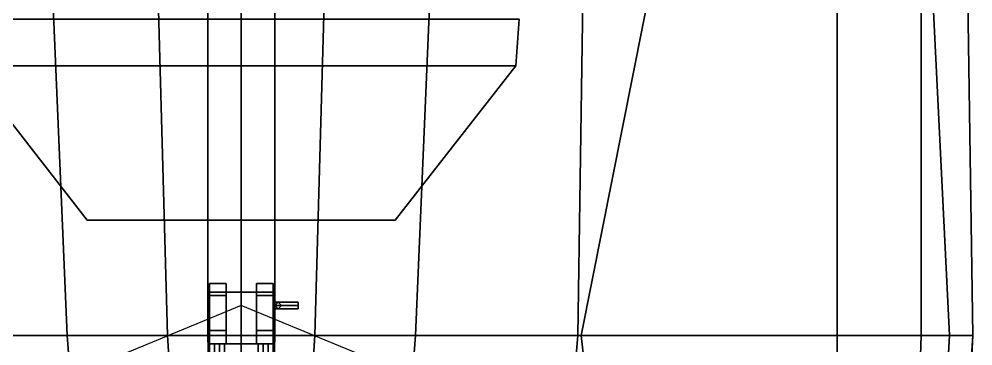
# Model space of a CAD drawing. Header units: millimetres. Extents: x -5 to 5, y -63 to 51.
# Drawn here: x -1.33 to 4.37, y -34.49 to -32.54 of the extents above; entities that cross this region are included whole.
import ezdxf

# ---------------------------------------------------------------- set-up
doc = ezdxf.new("R2010")
doc.units = ezdxf.units.MM
for name, color, linetype in [('gun', 1, 'Continuous'), ('hull2', 7, 'Continuous'), ('railings', 6, 'Continuous')]:
    doc.layers.add(name, color=color, linetype=linetype)

msp = doc.modelspace()

# ---------------------------------------------------------------- linework, layer by layer
for points in [[(0, -29.75, 3.13), (-4.06, -29.75, 3), (-4.06, -34.43, 2.91), (0, -34.43, 3.04)], [(-2.08, -29.75, -1.67), (-1.24, -29.75, -2.12), (-1.04, -34.43, -1.72), (-2.01, -34.43, -1.66)], [(-1.24, -29.75, -2.12), (-0.57, -29.75, -2.58), (-0.44, -34.43, -2.36), (-1.04, -34.43, -1.72)], [(-0.57, -29.75, -2.58), (-0.2, -29.75, -2.93), (-0.2, -34.43, -2.92), (-0.44, -34.43, -2.36)], [(-0.2, -29.75, -2.93), (0, -29.75, -2.98), (0, -34.43, -2.97), (-0.2, -34.43, -2.92)], [(1.64, -32.82, 5.21), (1.66, -32.54, 5.12), (-1.66, -32.54, 5.12), (-1.64, -32.82, 5.21)], [(-1.64, -32.82, 5.21), (-1.66, -32.54, 5.12), (1.66, -32.54, 5.12), (1.64, -32.82, 5.21)], [(-0.92, -33.74, 5.51), (-1.64, -32.82, 5.21), (1.64, -32.82, 5.21), (0.92, -33.74, 5.51)], [(0.92, -33.74, 5.51), (1.64, -32.82, 5.21), (-1.64, -32.82, 5.21), (-0.92, -33.74, 5.51)], [(-0.792, -34.958, 3.4), (0, -34.63, 3.4), (0, -34.25, 3), (-1.0607, -34.6893, 3)], [(0, -34.63, 3.4), (0.792, -34.958, 3.4), (1.0607, -34.6893, 3), (0, -34.25, 3)], [(0, -34.43, 3.04), (-4.06, -34.43, 2.91), (-3.89, -39.63, 2.99), (0, -39.63, 3.05)], [(-2.01, -34.43, -1.66), (-1.04, -34.43, -1.72), (-0.64, -39.63, -1.07), (-1.57, -39.63, -0.88)], [(-1.04, -34.43, -1.72), (-0.44, -34.43, -2.36), (-0.11, -39.63, -1.62), (-0.64, -39.63, -1.07)], [(-0.44, -34.43, -2.36), (-0.2, -34.43, -2.92), (-0.07, -39.63, -1.71), (-0.11, -39.63, -1.62)], [(-0.2, -34.43, -2.92), (0, -34.43, -2.97), (0, -39.63, -1.78), (-0.07, -39.63, -1.71)]]:
    msp.add_3dface(points)
at = {"layer": 'gun'}
for points in [[(-0.19, -34.12, 4.79), (-0.09, -34.12, 4.79), (-0.09, -34.12, 4.54), (-0.19, -34.12, 4.54)], [(-0.19, -34.19, 4.86), (-0.19, -34.12, 4.79), (-0.19, -34.12, 4.54), (-0.19, -34.17, 4.5)], [(-0.19, -34.12, 4.54), (-0.09, -34.12, 4.54), (-0.09, -34.17, 4.5), (-0.19, -34.17, 4.5)], [(-0.09, -34.19, 4.86), (-0.09, -34.12, 4.79), (-0.19, -34.12, 4.79), (-0.19, -34.19, 4.86)], [(-0.09, -34.17, 4.5), (-0.09, -34.12, 4.54), (-0.09, -34.12, 4.79), (-0.09, -34.19, 4.86)], [(0.09, -34.12, 4.79), (0.19, -34.12, 4.79), (0.19, -34.12, 4.54), (0.09, -34.12, 4.54)], [(0.09, -34.19, 4.86), (0.09, -34.12, 4.79), (0.09, -34.12, 4.54), (0.09, -34.17, 4.5)], [(0.09, -34.12, 4.54), (0.19, -34.12, 4.54), (0.19, -34.17, 4.5), (0.09, -34.17, 4.5)], [(0.19, -34.19, 4.86), (0.19, -34.12, 4.79), (0.09, -34.12, 4.79), (0.09, -34.19, 4.86)], [(0.19, -34.17, 4.5), (0.19, -34.12, 4.54), (0.19, -34.12, 4.79), (0.19, -34.19, 4.86)], [(-0.19, -34.48, 4.86), (-0.19, -34.19, 4.86), (-0.19, -34.17, 4.5), (-0.19, -34.48, 4.5)], [(-0.19, -34.17, 4.5), (0.19, -34.17, 4.5), (0.19, -34.48, 4.5), (-0.19, -34.48, 4.5)], [(-0.09, -34.48, 4.5), (-0.09, -34.17, 4.5), (-0.09, -34.19, 4.86), (-0.09, -34.48, 4.86)], [(0.09, -34.48, 4.56), (0.09, -34.17, 4.56), (-0.09, -34.17, 4.56), (-0.09, -34.48, 4.56)], [(-0.09, -34.17, 4.56), (0.09, -34.17, 4.56), (0.09, -34.17, 4.5), (-0.09, -34.17, 4.5)], [(0.09, -34.48, 4.86), (0.09, -34.19, 4.86), (0.09, -34.17, 4.5), (0.09, -34.48, 4.5)], [(0.19, -34.48, 4.5), (0.19, -34.17, 4.5), (0.19, -34.19, 4.86), (0.19, -34.48, 4.86)], [(-0.09, -34.48, 4.86), (-0.09, -34.19, 4.86), (-0.19, -34.19, 4.86), (-0.19, -34.48, 4.86)], [(0.19, -34.48, 4.86), (0.19, -34.19, 4.86), (0.09, -34.19, 4.86), (0.09, -34.48, 4.86)], [(0.19, -34.25, 4.64), (0.19, -34.23, 4.66), (0.22, -34.23, 4.66), (0.2, -34.25, 4.64)], [(0.19, -34.23, 4.66), (0.19, -34.25, 4.68), (0.24, -34.25, 4.68), (0.22, -34.23, 4.66)], [(0.2, -34.25, 4.4), (0.22, -34.23, 4.42), (0.34, -34.23, 4.42), (0.34, -34.25, 4.4)], [(0.22, -34.23, 4.42), (0.2, -34.25, 4.4), (0.2, -34.25, 4.64), (0.22, -34.23, 4.66)], [(0.22, -34.23, 4.42), (0.24, -34.25, 4.44), (0.34, -34.25, 4.44), (0.34, -34.23, 4.42)], [(0.24, -34.25, 4.44), (0.22, -34.23, 4.42), (0.22, -34.23, 4.66), (0.24, -34.25, 4.68)], [(0.34, -34.23, 4.42), (0.34, -34.25, 4.44), (0.34, -34.27, 4.42), (0.34, -34.25, 4.4)], [(0.19, -34.27, 4.66), (0.19, -34.25, 4.64), (0.2, -34.25, 4.64), (0.22, -34.27, 4.66)], [(0.19, -34.25, 4.68), (0.19, -34.27, 4.66), (0.22, -34.27, 4.66), (0.24, -34.25, 4.68)], [(0.22, -34.27, 4.42), (0.2, -34.25, 4.4), (0.34, -34.25, 4.4), (0.34, -34.27, 4.42)], [(0.2, -34.25, 4.4), (0.22, -34.27, 4.42), (0.22, -34.27, 4.66), (0.2, -34.25, 4.64)], [(0.24, -34.25, 4.44), (0.22, -34.27, 4.42), (0.34, -34.27, 4.42), (0.34, -34.25, 4.44)], [(0.22, -34.27, 4.42), (0.24, -34.25, 4.44), (0.24, -34.25, 4.68), (0.22, -34.27, 4.66)], [(-0.09, -34.48, 5), (-0.09, -34.4, 5), (-0.19, -34.4, 5), (-0.19, -34.48, 5)], [(-0.19, -34.48, 5), (-0.19, -34.4, 5), (-0.19, -34.4, 4.86), (-0.19, -34.48, 4.86)], [(-0.19, -34.4, 5), (-0.09, -34.4, 5), (-0.09, -34.4, 4.86), (-0.19, -34.4, 4.86)], [(-0.09, -34.48, 4.86), (-0.09, -34.4, 4.86), (-0.09, -34.4, 5), (-0.09, -34.48, 5)], [(0.09, -34.4, 5), (0.19, -34.4, 5), (0.19, -34.4, 4.86), (0.09, -34.4, 4.86)], [(0.19, -34.48, 5), (0.19, -34.4, 5), (0.09, -34.4, 5), (0.09, -34.48, 5)], [(0.09, -34.48, 5), (0.09, -34.4, 5), (0.09, -34.4, 4.86), (0.09, -34.48, 4.86)], [(0.19, -34.48, 4.86), (0.19, -34.4, 4.86), (0.19, -34.4, 5), (0.19, -34.48, 5)], [(-0.19, -34.57, 4.82), (-0.19, -34.48, 4.82), (-0.19, -34.48, 4.5), (-0.19, -34.57, 4.5)], [(-0.19, -34.48, 4.82), (0.19, -34.48, 4.82), (0.19, -34.48, 4.5), (-0.19, -34.48, 4.5)], [(-0.19, -34.48, 4.5), (0.19, -34.48, 4.5), (0.19, -34.57, 4.5), (-0.19, -34.57, 4.5)], [(-0.19, -34.48, 4.82), (-0.09, -34.48, 4.82), (-0.09, -34.48, 5), (-0.19, -34.48, 5)], [(0.19, -34.57, 4.82), (0.19, -34.48, 4.82), (-0.19, -34.48, 4.82), (-0.19, -34.57, 4.82)], [(-0.13, -35.29, 4.92), (-0.16, -35.29, 4.95), (-0.16, -34.48, 4.95), (-0.13, -34.48, 4.92)], [(-0.16, -35.29, 4.95), (-0.13, -35.29, 4.98), (-0.13, -34.48, 4.98), (-0.16, -34.48, 4.95)], [(-0.1, -35.29, 4.95), (-0.13, -35.29, 4.92), (-0.13, -34.48, 4.92), (-0.1, -34.48, 4.95)], [(-0.13, -35.29, 4.98), (-0.1, -35.29, 4.95), (-0.1, -34.48, 4.95), (-0.13, -34.48, 4.98)], [(0.09, -34.48, 4.82), (0.19, -34.48, 4.82), (0.19, -34.48, 5), (0.09, -34.48, 5)], [(0.1, -35.29, 4.95), (0.13, -35.29, 4.98), (0.13, -34.48, 4.98), (0.1, -34.48, 4.95)], [(0.13, -35.29, 4.92), (0.1, -35.29, 4.95), (0.1, -34.48, 4.95), (0.13, -34.48, 4.92)], [(0.13, -35.29, 4.98), (0.16, -35.29, 4.95), (0.16, -34.48, 4.95), (0.13, -34.48, 4.98)], [(0.16, -35.29, 4.95), (0.13, -35.29, 4.92), (0.13, -34.48, 4.92), (0.16, -34.48, 4.95)], [(0.19, -34.57, 4.5), (0.19, -34.48, 4.5), (0.19, -34.48, 4.82), (0.19, -34.57, 4.82)]]:
    msp.add_3dface(points, dxfattribs=at)
at = {"layer": 'hull2'}
for points in [[(0.2, -29.75, -2.93), (0, -29.75, -2.98), (0, -34.43, -2.97), (0.2, -34.43, -2.92)], [(0, -29.75, 3.13), (4.06, -29.75, 3), (4.06, -34.43, 2.91), (0, -34.43, 3.04)], [(0.57, -29.75, -2.58), (0.2, -29.75, -2.93), (0.2, -34.43, -2.92), (0.44, -34.43, -2.36)], [(1.24, -29.75, -2.12), (0.57, -29.75, -2.58), (0.44, -34.43, -2.36), (1.04, -34.43, -1.72)], [(2.08, -29.75, -1.67), (1.24, -29.75, -2.12), (1.04, -34.43, -1.72), (2.01, -34.43, -1.66)], [(2.96, -29.75, -1.36), (2.08, -29.75, -1.67), (2.01, -34.43, -1.66), (2.03, -34.43, -1.35)], [(3.56, -29.75, -1.01), (2.96, -29.75, -1.36), (2.03, -34.43, -1.35), (3.56, -34.43, -0.75)], [(4, -29.75, -0.6), (3.56, -29.75, -1.01), (3.56, -34.43, -0.75), (4.23, -34.43, -0.17)], [(4.3, -29.75, 0.15), (4, -29.75, -0.6), (4.23, -34.43, -0.17), (4.37, -34.43, 0.58)], [(4.06, -29.75, 3), (4.3, -29.75, 1.68), (4.37, -34.43, 1.51), (4.06, -34.43, 2.91)], [(4.3, -29.75, 1.68), (4.3, -29.75, 0.15), (4.37, -34.43, 0.58), (4.37, -34.43, 1.51)], [(0.2, -34.43, -2.92), (0, -34.43, -2.97), (0, -39.63, -1.78), (0.07, -39.63, -1.71)], [(0, -34.43, 3.04), (4.06, -34.43, 2.91), (3.89, -39.63, 2.99), (0, -39.63, 3.05)], [(0.44, -34.43, -2.36), (0.2, -34.43, -2.92), (0.07, -39.63, -1.71), (0.11, -39.63, -1.62)], [(1.04, -34.43, -1.72), (0.44, -34.43, -2.36), (0.11, -39.63, -1.62), (0.64, -39.63, -1.07)], [(2.01, -34.43, -1.66), (1.04, -34.43, -1.72), (0.64, -39.63, -1.07), (1.57, -39.63, -0.88)], [(2.03, -34.43, -1.35), (2.01, -34.43, -1.66), (1.57, -39.63, -0.88), (2.62, -39.63, -0.67)], [(3.56, -34.43, -0.75), (2.03, -34.43, -1.35), (2.62, -39.63, -0.67), (3.56, -39.63, -0.23)], [(4.23, -34.43, -0.17), (3.56, -34.43, -0.75), (3.56, -39.63, -0.23), (3.94, -39.63, 0.19)], [(4.06, -34.43, 2.91), (4.37, -34.43, 1.51), (4.03, -39.63, 2.31), (3.89, -39.63, 2.99)], [(4.37, -34.43, 0.58), (4.23, -34.43, -0.17), (3.94, -39.63, 0.19), (4.1, -39.63, 0.75)], [(4.37, -34.43, 1.51), (4.37, -34.43, 0.58), (4.1, -39.63, 0.75), (4.03, -39.63, 2.31)]]:
    msp.add_3dface(points, dxfattribs=at)
at = {"layer": 'railings'}
for points in [[(4.06, -34.43, 2.91), (4.06, -29.75, 3), (4.06, -29.75, 3.96), (4.06, -34.43, 3.9)], [(4.06, -34.43, 3.9), (4.06, -29.75, 3.96), (4.06, -29.75, 3), (4.06, -34.43, 2.91)], [(3.89, -39.63, 2.99), (4.06, -34.43, 2.91), (4.06, -34.43, 3.9), (3.89, -39.63, 3.93)], [(3.89, -39.63, 3.93), (4.06, -34.43, 3.9), (4.06, -34.43, 2.91), (3.89, -39.63, 2.99)]]:
    msp.add_3dface(points, dxfattribs=at)

doc.saveas('drawing.dxf')
